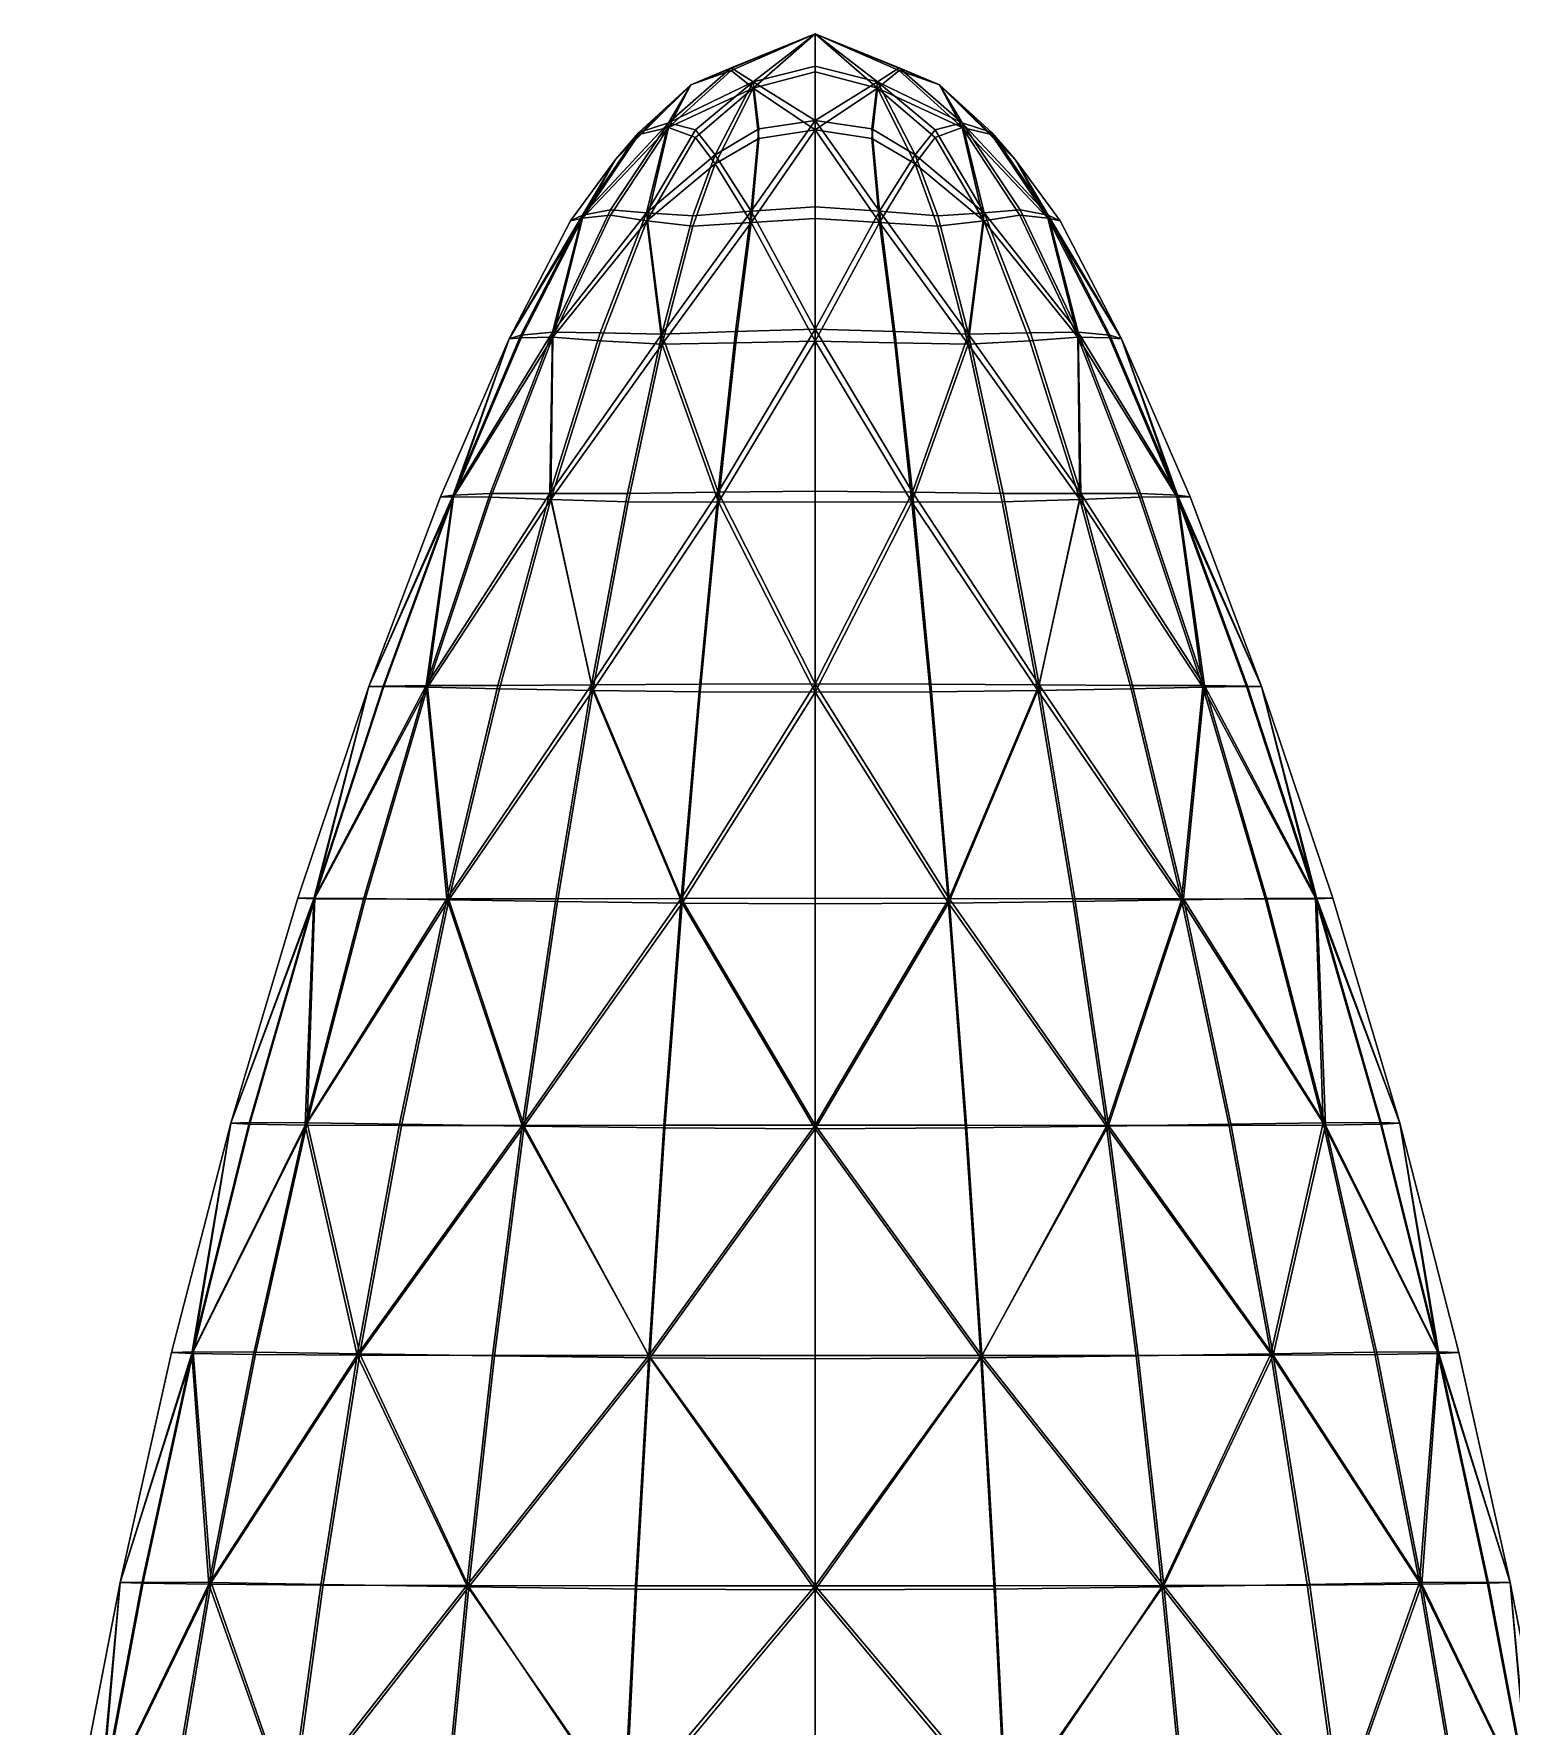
# Model space of a CAD drawing. Header units: millimetres. Extents: x -44 to 44, y -142 to 128.
# Drawn here: x -7.34 to 6.54, y 111.95 to 127.85 of the extents above; entities that cross this region are included whole.
import ezdxf

# ---------------------------------------------------------------- set-up
doc = ezdxf.new("R2010")
doc.units = ezdxf.units.MM
doc.layers.get('0').update_dxf_attribs({"color": 54, "true_color": 0x94b11b})

msp = doc.modelspace()

# ---------------------------------------------------------------- meshes
at = {"color": 53, "true_color": 0xc6e157}
mesh = msp.add_polyface(dxfattribs=at)
corners = [(-0.939, 126.71, 261.078), (-0.53, 126.953, 261.106), (-0.603, 126.18, 260.504), (0, 127.032, 261.12), (0, 126.221, 260.459), (-1.379, 127.01, 261.916), (-1.126, 126.944, 261.45), (-1.585, 126.166, 261.072), (-1.925, 126.194, 261.572), (-1.15, 126.136, 260.691), (0, 127.846, 262.718), (0, 127.542, 261.81), (-0.584, 127.397, 261.71), (-0.789, 127.528, 262.265), (-0.939, 126.624, 264.335), (-1.126, 126.874, 263.977), (-1.583, 126.09, 264.3), (-1.379, 126.966, 263.51), (-1.923, 126.142, 263.8), (0, 126.943, 264.306), (-0.53, 126.864, 264.321), (-0.602, 126.074, 264.867), (-1.149, 126.039, 264.681), (-0.789, 127.502, 263.175), (-0.584, 127.337, 263.732), (0, 127.488, 263.63), (-1.878, 126.667, 262.707), (-1.657, 126.919, 262.369), (-2.187, 126.142, 262.118), (-1.656, 126.9, 263.058), (-2.186, 126.116, 263.255), (-2.299, 126.089, 262.687), (-1.168, 127.367, 262.721)]
mesh.append_faces([[corners[k] for k in face] for face in [(0, 1, 2, 0), (3, 4, 2, 3), (2, 1, 3, 2), (5, 6, 7, 5), (7, 8, 5, 7), (0, 9, 7, 0), (7, 6, 0, 7), (10, 11, 12, 10), (12, 13, 10, 12), (3, 1, 12, 3), (12, 11, 3, 12), (0, 6, 12, 0), (12, 1, 0, 12), (5, 13, 12, 5), (12, 6, 5, 12), (14, 15, 16, 14), (17, 18, 16, 17), (16, 15, 17, 16), (19, 20, 21, 19), (14, 22, 21, 14), (21, 20, 14, 21), (10, 23, 24, 10), (24, 25, 10, 24), (17, 15, 24, 17), (24, 23, 17, 24), (14, 20, 24, 14), (24, 15, 14, 24), (19, 25, 24, 19), (24, 20, 19, 24), (26, 27, 28, 26), (5, 8, 28, 5), (28, 27, 5, 28), (17, 29, 30, 17), (26, 31, 30, 26), (30, 29, 26, 30), (10, 13, 32, 10), (32, 23, 10, 32), (5, 27, 32, 5), (32, 13, 5, 32), (26, 29, 32, 26), (32, 27, 26, 32), (17, 23, 32, 17), (32, 29, 17, 32)]], dxfattribs={"vtx2": -1, "vtx3": -1, "color": 53})
mesh = msp.add_polyface(dxfattribs=at)
corners = [(0, 127.032, 261.12), (0.53, 126.953, 261.106), (0.603, 126.18, 260.504), (0, 126.221, 260.459), (0.939, 126.71, 261.078), (1.15, 126.136, 260.691), (0, 127.846, 262.718), (0.788, 127.528, 262.265), (0.584, 127.397, 261.71), (0, 127.542, 261.81), (1.379, 127.01, 261.916), (1.126, 126.944, 261.45), (1.585, 126.166, 261.072), (1.925, 126.194, 261.572), (1.379, 126.966, 263.51), (1.126, 126.874, 263.977), (1.583, 126.09, 264.3), (0.939, 126.624, 264.335), (0, 127.488, 263.63), (0.584, 127.337, 263.732), (0.788, 127.502, 263.175), (0, 126.943, 264.306), (0.53, 126.864, 264.321), (0.602, 126.074, 264.867), (0, 126.112, 264.912), (1.657, 126.919, 262.369), (2.187, 126.142, 262.118), (1.878, 126.667, 262.707), (2.299, 126.089, 262.687), (1.168, 127.367, 262.721), (1.656, 126.9, 263.058), (2.186, 126.116, 263.255), (1.923, 126.142, 263.8)]
mesh.append_faces([[corners[k] for k in face] for face in [(0, 1, 2, 0), (2, 3, 0, 2), (4, 5, 2, 4), (2, 1, 4, 2), (6, 7, 8, 6), (8, 9, 6, 8), (10, 11, 8, 10), (8, 7, 10, 8), (4, 1, 8, 4), (8, 11, 4, 8), (0, 9, 8, 0), (8, 1, 0, 8), (4, 11, 12, 4), (10, 13, 12, 10), (12, 11, 10, 12), (14, 15, 16, 14), (16, 15, 17, 16), (6, 18, 19, 6), (19, 20, 6, 19), (21, 22, 19, 21), (19, 18, 21, 19), (17, 15, 19, 17), (19, 22, 17, 19), (14, 20, 19, 14), (19, 15, 14, 19), (17, 22, 23, 17), (21, 24, 23, 21), (23, 22, 21, 23), (10, 25, 26, 10), (26, 13, 10, 26), (27, 28, 26, 27), (26, 25, 27, 26), (6, 20, 29, 6), (29, 7, 6, 29), (14, 30, 29, 14), (29, 20, 14, 29), (27, 25, 29, 27), (29, 30, 27, 29), (10, 7, 29, 10), (29, 25, 10, 29), (27, 30, 31, 27), (14, 32, 31, 14), (31, 30, 14, 31)]], dxfattribs={"vtx2": -1, "vtx3": -1, "color": 53})
mesh = msp.add_polyface(dxfattribs=at)
corners = [(-2.469, 125.045, 261.196), (-2.021, 125.036, 260.59), (-2.493, 123.527, 260.019), (-1.44, 125.026, 260.124), (-1.764, 123.527, 259.454), (0, 125.073, 259.765), (0, 123.55, 258.976), (-0.912, 123.54, 259.1), (-0.748, 125.051, 259.852), (0, 124.959, 265.488), (-0.746, 124.942, 265.401), (-0.908, 123.446, 265.951), (-1.437, 124.93, 265.131), (-2.016, 124.962, 264.666), (-2.485, 123.47, 265.038), (-2.465, 124.996, 264.061), (-2.764, 124.989, 263.367), (-3.397, 123.495, 263.451), (-2.877, 124.982, 262.629), (-3.52, 123.495, 262.531), (-3.055, 123.527, 260.752), (-3.402, 123.511, 261.611), (-2.767, 125.014, 261.891), (-0.603, 126.18, 260.504), (0, 126.221, 260.459), (-1.15, 126.136, 260.691), (-0.939, 126.71, 261.078), (-1.925, 126.194, 261.572), (-1.585, 126.166, 261.072), (-1.583, 126.09, 264.3), (-1.923, 126.142, 263.8), (-1.149, 126.039, 264.681), (-0.939, 126.624, 264.335), (0, 126.112, 264.912), (-0.602, 126.074, 264.867), (0, 126.943, 264.306), (-2.187, 126.142, 262.118), (-2.299, 126.089, 262.687), (-1.878, 126.667, 262.707), (-2.186, 126.116, 263.255), (-1.379, 126.966, 263.51)]
mesh.append_faces([[corners[k] for k in face] for face in [(0, 1, 2, 0), (3, 4, 2, 3), (2, 1, 3, 2), (5, 6, 7, 5), (7, 8, 5, 7), (3, 8, 7, 3), (9, 10, 11, 9), (12, 13, 14, 12), (15, 16, 17, 15), (18, 19, 17, 18), (17, 16, 18, 17), (0, 20, 21, 0), (21, 22, 0, 21), (18, 22, 21, 18), (5, 8, 23, 5), (23, 24, 5, 23), (3, 25, 23, 3), (23, 8, 3, 23), (23, 25, 26, 23), (0, 27, 28, 0), (28, 1, 0, 28), (3, 1, 28, 3), (28, 25, 3, 28), (15, 13, 29, 15), (29, 30, 15, 29), (12, 31, 29, 12), (29, 13, 12, 29), (29, 31, 32, 29), (9, 33, 34, 9), (34, 10, 9, 34), (34, 33, 35, 34), (12, 10, 34, 12), (34, 31, 12, 34), (0, 22, 36, 0), (36, 27, 0, 36), (18, 37, 36, 18), (36, 22, 18, 36), (36, 37, 38, 36), (15, 30, 39, 15), (39, 16, 15, 39), (39, 30, 40, 39), (18, 16, 39, 18), (39, 37, 18, 39)]], dxfattribs={"vtx2": -1, "vtx3": -1, "color": 53})
mesh = msp.add_polyface(dxfattribs=at)
corners = [(2.469, 125.045, 261.196), (3.055, 123.527, 260.752), (2.493, 123.527, 260.019), (2.021, 125.036, 260.59), (1.44, 125.026, 260.124), (0, 125.073, 259.765), (0.748, 125.051, 259.852), (0.912, 123.54, 259.1), (1.764, 123.527, 259.454), (1.437, 124.93, 265.131), (0.746, 124.942, 265.401), (0.908, 123.446, 265.951), (2.465, 124.996, 264.061), (2.016, 124.962, 264.666), (2.485, 123.47, 265.038), (3.046, 123.492, 264.307), (3.397, 123.495, 263.451), (2.764, 124.989, 263.367), (2.877, 124.982, 262.629), (2.767, 125.014, 261.891), (3.402, 123.511, 261.611), (3.52, 123.495, 262.531), (0, 126.221, 260.459), (0.603, 126.18, 260.504), (1.15, 126.136, 260.691), (1.585, 126.166, 261.072), (1.925, 126.194, 261.572), (0.939, 126.71, 261.078), (1.923, 126.142, 263.8), (1.583, 126.09, 264.3), (1.379, 126.966, 263.51), (0.939, 126.624, 264.335), (1.149, 126.039, 264.681), (0, 124.959, 265.488), (0.602, 126.074, 264.867), (0, 126.112, 264.912), (2.187, 126.142, 262.118), (2.299, 126.089, 262.687), (2.186, 126.116, 263.255), (1.878, 126.667, 262.707)]
mesh.append_faces([[corners[k] for k in face] for face in [(0, 1, 2, 0), (2, 3, 0, 2), (4, 3, 2, 4), (5, 6, 7, 5), (4, 8, 7, 4), (7, 6, 4, 7), (9, 10, 11, 9), (12, 13, 14, 12), (12, 15, 16, 12), (16, 17, 12, 16), (18, 17, 16, 18), (0, 19, 20, 0), (18, 21, 20, 18), (20, 19, 18, 20), (5, 22, 23, 5), (23, 6, 5, 23), (4, 6, 23, 4), (23, 24, 4, 23), (0, 3, 25, 0), (25, 26, 0, 25), (4, 24, 25, 4), (25, 3, 4, 25), (25, 24, 27, 25), (12, 28, 29, 12), (29, 13, 12, 29), (29, 28, 30, 29), (31, 32, 29, 31), (9, 13, 29, 9), (29, 32, 9, 29), (33, 10, 34, 33), (34, 35, 33, 34), (9, 32, 34, 9), (34, 10, 9, 34), (34, 32, 31, 34), (0, 26, 36, 0), (36, 19, 0, 36), (18, 19, 36, 18), (36, 37, 18, 36), (12, 17, 38, 12), (38, 28, 12, 38), (18, 37, 38, 18), (38, 17, 18, 38), (38, 37, 39, 38)]], dxfattribs={"vtx2": -1, "vtx3": -1, "color": 53})
mesh = msp.add_polyface(dxfattribs=at)
corners = [(-2.493, 123.527, 260.019), (-3.055, 123.527, 260.752), (-2.469, 125.045, 261.196), (-2.102, 121.729, 258.725), (-2.981, 121.725, 259.397), (-1.764, 123.527, 259.454), (-3.655, 121.723, 260.268), (0, 121.739, 258.138), (-1.086, 121.735, 258.293), (-0.912, 123.54, 259.1), (0, 123.55, 258.976), (-1.44, 125.026, 260.124), (-1.259, 119.723, 257.477), (0, 119.725, 257.294), (-3.46, 119.718, 258.761), (-2.438, 119.72, 257.981), (-0.908, 123.446, 265.951), (0, 123.449, 266.074), (0, 124.959, 265.488), (-1.437, 124.93, 265.131), (-1.757, 123.448, 265.6), (-0.746, 124.942, 265.401), (-2.091, 121.676, 266.067), (-1.08, 121.665, 266.494), (0, 121.662, 266.648), (-2.465, 124.996, 264.061), (-3.047, 123.492, 264.307), (-2.485, 123.47, 265.038), (-2.016, 124.962, 264.666), (-3.642, 121.708, 264.533), (-2.967, 121.693, 265.399), (-3.441, 119.71, 265.736), (-1.251, 119.679, 267.008), (-3.397, 123.495, 263.451), (-4.193, 121.715, 262.402), (-4.052, 121.714, 263.508), (-3.52, 123.495, 262.531), (-4.06, 121.719, 261.296), (-3.402, 123.511, 261.611), (-2.877, 124.982, 262.629), (-4.71, 119.721, 260.966), (-4.7, 119.727, 263.54)]
mesh.append_faces([[corners[k] for k in face] for face in [(0, 1, 2, 0), (3, 4, 0, 3), (0, 5, 3, 0), (6, 1, 0, 6), (0, 4, 6, 0), (7, 8, 9, 7), (9, 10, 7, 9), (3, 5, 9, 3), (9, 8, 3, 9), (9, 5, 11, 9), (3, 8, 12, 3), (7, 13, 12, 7), (12, 8, 7, 12), (6, 4, 14, 6), (3, 15, 14, 3), (16, 17, 18, 16), (19, 20, 16, 19), (16, 21, 19, 16), (22, 23, 16, 22), (16, 20, 22, 16), (24, 17, 16, 24), (16, 23, 24, 16), (25, 26, 27, 25), (27, 28, 25, 27), (29, 30, 27, 29), (27, 26, 29, 27), (22, 20, 27, 22), (27, 30, 22, 27), (27, 20, 19, 27), (22, 30, 31, 22), (24, 23, 32, 24), (33, 26, 25, 33), (34, 35, 33, 34), (33, 36, 34, 33), (29, 26, 33, 29), (33, 35, 29, 33), (6, 37, 38, 6), (38, 1, 6, 38), (34, 36, 38, 34), (38, 37, 34, 38), (38, 36, 39, 38), (34, 37, 40, 34), (29, 35, 41, 29)]], dxfattribs={"vtx2": -1, "vtx3": -1, "color": 53})
mesh = msp.add_polyface(dxfattribs=at)
corners = [(3.655, 121.723, 260.268), (2.981, 121.725, 259.397), (2.493, 123.527, 260.019), (3.055, 123.527, 260.752), (2.102, 121.729, 258.725), (1.764, 123.527, 259.454), (1.44, 125.026, 260.124), (3.46, 119.718, 258.761), (0, 121.739, 258.138), (1.086, 121.735, 258.293), (1.259, 119.723, 257.477), (2.438, 119.72, 257.981), (0.912, 123.54, 259.1), (0, 123.55, 258.976), (0, 125.073, 259.765), (0, 124.959, 265.488), (0, 123.449, 266.074), (0.908, 123.446, 265.951), (0.746, 124.942, 265.401), (0, 121.662, 266.648), (1.08, 121.665, 266.494), (2.091, 121.676, 266.067), (1.757, 123.448, 265.6), (1.437, 124.93, 265.131), (1.25, 119.679, 267.008), (3.642, 121.708, 264.533), (2.967, 121.693, 265.399), (3.441, 119.71, 265.736), (2.485, 123.47, 265.038), (3.046, 123.492, 264.307), (2.465, 124.996, 264.061), (2.016, 124.962, 264.666), (4.052, 121.714, 263.507), (3.397, 123.495, 263.451), (4.193, 121.715, 262.402), (3.52, 123.495, 262.531), (2.877, 124.982, 262.629), (4.7, 119.727, 263.54), (4.06, 121.719, 261.296), (4.71, 119.721, 260.966), (3.402, 123.511, 261.611), (2.469, 125.045, 261.196)]
mesh.append_faces([[corners[k] for k in face] for face in [(0, 1, 2, 0), (2, 3, 0, 2), (4, 5, 2, 4), (2, 1, 4, 2), (2, 5, 6, 2), (4, 1, 7, 4), (7, 1, 0, 7), (8, 9, 10, 8), (4, 11, 10, 4), (10, 9, 4, 10), (12, 13, 14, 12), (4, 9, 12, 4), (12, 5, 4, 12), (8, 13, 12, 8), (12, 9, 8, 12), (15, 16, 17, 15), (17, 18, 15, 17), (19, 20, 17, 19), (17, 16, 19, 17), (21, 22, 17, 21), (17, 20, 21, 17), (17, 22, 23, 17), (21, 20, 24, 21), (25, 26, 27, 25), (28, 29, 30, 28), (23, 22, 28, 23), (28, 31, 23, 28), (21, 26, 28, 21), (28, 22, 21, 28), (25, 29, 28, 25), (28, 26, 25, 28), (25, 32, 33, 25), (33, 29, 25, 33), (34, 35, 33, 34), (33, 32, 34, 33), (33, 35, 36, 33), (34, 32, 37, 34), (0, 38, 39, 0), (40, 3, 41, 40), (34, 38, 40, 34), (40, 35, 34, 40), (0, 3, 40, 0), (40, 38, 0, 40)]], dxfattribs={"vtx2": -1, "vtx3": -1, "color": 53})
mesh = msp.add_polyface(dxfattribs=at)
corners = [(0, 117.593, 256.488), (-1.422, 117.592, 256.695), (-1.259, 119.723, 257.477), (0, 119.725, 257.294), (-2.754, 117.591, 257.265), (-2.438, 119.72, 257.981), (-2.102, 121.729, 258.725), (-4.793, 117.594, 259.289), (-4.243, 119.717, 259.771), (-3.46, 119.718, 258.761), (-3.908, 117.591, 258.147), (-3.655, 121.723, 260.268), (-2.981, 121.725, 259.397), (-4.772, 117.615, 264.898), (-3.885, 117.601, 266.033), (-3.441, 119.71, 265.736), (-4.226, 119.723, 264.732), (-2.736, 117.583, 266.906), (-2.423, 119.694, 266.509), (-2.091, 121.676, 266.067), (-3.642, 121.708, 264.533), (-2.967, 121.693, 265.399), (0, 117.559, 267.674), (0, 119.672, 267.189), (-1.251, 119.679, 267.008), (-1.412, 117.567, 267.47), (0, 121.662, 266.648), (-1.08, 121.665, 266.494), (-5.32, 117.603, 260.641), (-4.71, 119.721, 260.966), (-5.491, 117.611, 262.096), (-4.862, 119.726, 262.254), (-4.193, 121.715, 262.402), (-4.06, 121.719, 261.296), (-4.7, 119.727, 263.54), (-5.307, 117.617, 263.551), (-4.052, 121.714, 263.508), (-4.302, 115.432, 257.592), (-4.279, 115.446, 266.275), (-5.857, 115.448, 260.338), (-5.844, 115.464, 263.542)]
mesh.append_faces([[corners[k] for k in face] for face in [(0, 1, 2, 0), (2, 3, 0, 2), (4, 5, 2, 4), (2, 1, 4, 2), (2, 5, 6, 2), (7, 8, 9, 7), (9, 10, 7, 9), (9, 8, 11, 9), (9, 12, 6, 9), (4, 10, 9, 4), (9, 5, 4, 9), (13, 14, 15, 13), (15, 16, 13, 15), (17, 18, 15, 17), (15, 14, 17, 15), (15, 18, 19, 15), (20, 16, 15, 20), (15, 21, 20, 15), (22, 23, 24, 22), (24, 25, 22, 24), (24, 23, 26, 24), (19, 18, 24, 19), (24, 27, 19, 24), (17, 25, 24, 17), (24, 18, 17, 24), (7, 28, 29, 7), (29, 8, 7, 29), (30, 31, 29, 30), (29, 28, 30, 29), (29, 31, 32, 29), (11, 8, 29, 11), (29, 33, 11, 29), (13, 16, 34, 13), (34, 35, 13, 34), (34, 16, 20, 34), (32, 31, 34, 32), (34, 36, 32, 34), (30, 35, 34, 30), (34, 31, 30, 34), (7, 10, 37, 7), (17, 14, 38, 17), (30, 28, 39, 30), (13, 35, 40, 13)]], dxfattribs={"vtx2": -1, "vtx3": -1, "color": 53})
mesh = msp.add_polyface(dxfattribs=at)
corners = [(4.793, 117.594, 259.289), (3.908, 117.591, 258.147), (3.46, 119.718, 258.761), (4.243, 119.717, 259.771), (2.754, 117.591, 257.265), (2.438, 119.72, 257.981), (2.102, 121.729, 258.725), (3.655, 121.723, 260.268), (0, 117.593, 256.488), (0, 119.725, 257.294), (1.259, 119.723, 257.477), (1.422, 117.592, 256.695), (0, 121.739, 258.138), (0, 117.559, 267.674), (1.412, 117.567, 267.47), (1.25, 119.679, 267.008), (0, 119.672, 267.189), (2.736, 117.583, 266.906), (2.423, 119.694, 266.509), (2.091, 121.676, 266.067), (0, 121.662, 266.648), (1.08, 121.665, 266.494), (4.772, 117.615, 264.898), (4.226, 119.723, 264.732), (3.441, 119.71, 265.736), (3.885, 117.601, 266.033), (3.642, 121.708, 264.533), (2.967, 121.693, 265.399), (5.307, 117.617, 263.551), (4.7, 119.727, 263.54), (5.491, 117.611, 262.096), (4.862, 119.726, 262.254), (4.193, 121.715, 262.402), (4.052, 121.714, 263.507), (4.71, 119.721, 260.966), (5.32, 117.603, 260.641), (4.06, 121.719, 261.296), (1.565, 115.428, 255.995), (4.279, 115.446, 266.275), (5.857, 115.448, 260.338), (5.844, 115.464, 263.542)]
mesh.append_faces([[corners[k] for k in face] for face in [(0, 1, 2, 0), (2, 3, 0, 2), (4, 5, 2, 4), (2, 1, 4, 2), (2, 5, 6, 2), (7, 3, 2, 7), (8, 9, 10, 8), (10, 11, 8, 10), (10, 9, 12, 10), (4, 11, 10, 4), (10, 5, 4, 10), (13, 14, 15, 13), (15, 16, 13, 15), (17, 18, 15, 17), (15, 14, 17, 15), (15, 18, 19, 15), (20, 16, 15, 20), (15, 21, 20, 15), (22, 23, 24, 22), (24, 25, 22, 24), (24, 23, 26, 24), (19, 18, 24, 19), (24, 27, 19, 24), (17, 25, 24, 17), (24, 18, 17, 24), (22, 28, 29, 22), (29, 23, 22, 29), (30, 31, 29, 30), (29, 28, 30, 29), (29, 31, 32, 29), (26, 23, 29, 26), (29, 33, 26, 29), (0, 3, 34, 0), (34, 35, 0, 34), (34, 3, 7, 34), (32, 31, 34, 32), (34, 36, 32, 34), (30, 35, 34, 30), (34, 31, 30, 34), (8, 11, 37, 8), (22, 25, 38, 22), (0, 35, 39, 0), (30, 28, 40, 30)]], dxfattribs={"vtx2": -1, "vtx3": -1, "color": 53})
mesh = msp.add_polyface(dxfattribs=at)
corners = [(-6.362, 109.082, 257.758), (-5.186, 109.078, 256.242), (-5.387, 107.107, 255.881), (-7.294, 109.083, 261.492), (-7.064, 109.084, 259.555), (-7.34, 107.102, 259.333), (-6.059, 111.15, 258.087), (-4.939, 111.144, 256.644), (-5.698, 113.279, 258.45), (-4.645, 113.272, 257.093), (-5.277, 115.438, 258.85), (-4.302, 115.432, 257.592), (-5.676, 113.295, 265.118), (-4.622, 113.277, 266.467), (-4.279, 115.446, 266.275), (-5.254, 115.461, 265.025), (-6.344, 109.062, 265.222), (-5.167, 109.038, 266.731), (-4.918, 111.13, 266.618), (-6.038, 111.15, 265.182), (-4.793, 117.594, 259.289), (-5.857, 115.448, 260.338), (-5.32, 117.603, 260.641), (-6.325, 113.289, 260.057), (-6.529, 113.297, 261.787), (-6.046, 115.458, 261.94), (-5.491, 117.611, 262.096), (-6.726, 111.157, 259.796), (-6.944, 111.161, 261.638), (-6.715, 111.16, 263.477), (-7.054, 109.076, 263.428), (-6.312, 113.3, 263.516), (-5.844, 115.464, 263.542), (-4.772, 117.615, 264.898), (-5.307, 117.617, 263.551)]
mesh.append_faces([[corners[k] for k in face] for face in [(0, 1, 2, 0), (3, 4, 5, 3), (0, 6, 7, 0), (7, 1, 0, 7), (8, 9, 7, 8), (7, 6, 8, 7), (8, 10, 11, 8), (12, 13, 14, 12), (14, 15, 12, 14), (16, 17, 18, 16), (18, 19, 16, 18), (12, 19, 18, 12), (18, 13, 12, 18), (20, 10, 21, 20), (21, 22, 20, 21), (8, 23, 21, 8), (21, 10, 8, 21), (24, 25, 21, 24), (21, 23, 24, 21), (21, 25, 26, 21), (0, 4, 27, 0), (27, 6, 0, 27), (3, 28, 27, 3), (27, 4, 3, 27), (24, 23, 27, 24), (27, 28, 24, 27), (8, 6, 27, 8), (27, 23, 8, 27), (16, 19, 29, 16), (29, 30, 16, 29), (12, 31, 29, 12), (29, 19, 12, 29), (24, 28, 29, 24), (29, 31, 24, 29), (3, 30, 29, 3), (29, 28, 3, 29), (32, 15, 33, 32), (26, 25, 32, 26), (32, 34, 26, 32), (24, 31, 32, 24), (32, 25, 24, 32), (12, 15, 32, 12), (32, 31, 12, 32)]], dxfattribs={"vtx2": -1, "vtx3": -1, "color": 53})
mesh = msp.add_polyface(dxfattribs=at)
corners = [(0, 117.593, 256.488), (0, 115.428, 255.767), (-1.565, 115.428, 255.995), (-1.422, 117.592, 256.695), (0, 113.265, 255.123), (-1.69, 113.265, 255.369), (-3.274, 113.268, 256.046), (-3.032, 115.429, 256.622), (-2.754, 117.591, 257.265), (-1.797, 111.136, 254.812), (0, 111.134, 254.551), (0, 109.071, 254.044), (-3.654, 109.075, 255.073), (-3.481, 111.139, 255.531), (-4.939, 111.144, 256.644), (-4.645, 113.272, 257.093), (-4.302, 115.432, 257.592), (-5.277, 115.438, 258.85), (-4.793, 117.594, 259.289), (-3.908, 117.591, 258.147), (-5.698, 113.279, 258.45), (-4.772, 117.615, 264.898), (-5.254, 115.461, 265.025), (-4.279, 115.446, 266.275), (-3.885, 117.601, 266.033), (-3.255, 113.255, 267.506), (-3.013, 115.425, 267.236), (-4.622, 113.277, 266.467), (-2.736, 117.583, 266.906), (-4.918, 111.13, 266.618), (-3.464, 111.105, 267.723), (0, 113.226, 268.419), (-1.68, 113.235, 268.176), (-1.787, 111.085, 268.435), (0, 111.075, 268.694), (-3.64, 109.012, 267.893), (0, 117.559, 267.674), (-1.412, 117.567, 267.47), (-1.555, 115.407, 267.856), (0, 115.399, 268.081)]
mesh.append_faces([[corners[k] for k in face] for face in [(0, 1, 2, 0), (2, 3, 0, 2), (4, 5, 2, 4), (2, 1, 4, 2), (6, 7, 2, 6), (2, 5, 6, 2), (8, 3, 2, 8), (2, 7, 8, 2), (9, 10, 11, 9), (12, 13, 9, 12), (6, 5, 9, 6), (9, 13, 6, 9), (4, 10, 9, 4), (9, 5, 4, 9), (6, 13, 14, 6), (14, 15, 6, 14), (14, 13, 12, 14), (16, 17, 18, 16), (8, 7, 16, 8), (16, 19, 8, 16), (6, 15, 16, 6), (16, 7, 6, 16), (16, 15, 20, 16), (21, 22, 23, 21), (23, 24, 21, 23), (25, 26, 23, 25), (23, 27, 25, 23), (23, 26, 28, 23), (25, 27, 29, 25), (29, 30, 25, 29), (31, 32, 33, 31), (33, 34, 31, 33), (25, 30, 33, 25), (33, 32, 25, 33), (33, 30, 35, 33), (36, 37, 38, 36), (38, 39, 36, 38), (28, 26, 38, 28), (38, 37, 28, 38), (25, 32, 38, 25), (38, 26, 25, 38), (31, 39, 38, 31), (38, 32, 31, 38)]], dxfattribs={"vtx2": -1, "vtx3": -1, "color": 53})
mesh = msp.add_polyface(dxfattribs=at)
corners = [(1.565, 115.428, 255.995), (0, 115.428, 255.767), (0, 117.593, 256.488), (2.754, 117.591, 257.265), (3.032, 115.429, 256.622), (1.422, 117.592, 256.695), (3.274, 113.268, 256.046), (1.69, 113.265, 255.369), (0, 113.265, 255.123), (4.793, 117.594, 259.289), (5.277, 115.438, 258.85), (4.302, 115.432, 257.592), (3.908, 117.591, 258.147), (5.698, 113.279, 258.45), (4.645, 113.272, 257.093), (4.939, 111.144, 256.644), (3.481, 111.139, 255.531), (1.797, 111.136, 254.812), (0, 111.134, 254.551), (3.654, 109.075, 255.073), (4.279, 115.446, 266.275), (5.254, 115.461, 265.025), (4.772, 117.615, 264.898), (2.736, 117.583, 266.906), (3.013, 115.425, 267.236), (3.885, 117.601, 266.033), (3.255, 113.255, 267.506), (4.622, 113.277, 266.467), (5.676, 113.295, 265.118), (0, 117.559, 267.674), (0, 115.399, 268.081), (1.555, 115.407, 267.856), (1.412, 117.567, 267.47), (0, 113.226, 268.419), (1.68, 113.235, 268.176), (1.787, 111.085, 268.435), (0, 111.075, 268.694), (0, 108.981, 268.913), (3.464, 111.105, 267.723), (4.918, 111.13, 266.618), (3.64, 109.012, 267.893)]
mesh.append_faces([[corners[k] for k in face] for face in [(0, 1, 2, 0), (3, 4, 0, 3), (0, 5, 3, 0), (6, 7, 0, 6), (0, 4, 6, 0), (8, 1, 0, 8), (0, 7, 8, 0), (9, 10, 11, 9), (11, 12, 9, 11), (11, 10, 13, 11), (6, 4, 11, 6), (11, 14, 6, 11), (3, 12, 11, 3), (11, 4, 3, 11), (6, 14, 15, 6), (15, 16, 6, 15), (8, 7, 17, 8), (17, 18, 8, 17), (6, 16, 17, 6), (17, 7, 6, 17), (17, 16, 19, 17), (20, 21, 22, 20), (23, 24, 20, 23), (20, 25, 23, 20), (26, 27, 20, 26), (20, 24, 26, 20), (20, 27, 28, 20), (29, 30, 31, 29), (31, 32, 29, 31), (33, 34, 31, 33), (31, 30, 33, 31), (26, 24, 31, 26), (31, 34, 26, 31), (23, 32, 31, 23), (31, 24, 23, 31), (35, 36, 37, 35), (26, 34, 35, 26), (35, 38, 26, 35), (33, 36, 35, 33), (35, 34, 33, 35), (26, 38, 39, 26), (39, 27, 26, 39), (39, 38, 40, 39)]], dxfattribs={"vtx2": -1, "vtx3": -1, "color": 53})
mesh = msp.add_polyface(dxfattribs=at)
corners = [(6.344, 109.062, 265.222), (5.167, 109.038, 266.731), (5.372, 107.036, 266.815), (7.294, 109.083, 261.492), (7.054, 109.076, 263.428), (7.332, 107.081, 263.372), (6.362, 109.082, 257.758), (7.064, 109.084, 259.555), (7.34, 107.102, 259.333), (5.698, 113.279, 258.45), (4.645, 113.272, 257.093), (4.302, 115.432, 257.592), (5.186, 109.078, 256.242), (4.939, 111.144, 256.644), (6.058, 111.15, 258.087), (5.676, 113.295, 265.118), (5.254, 115.461, 265.025), (4.279, 115.446, 266.275), (6.038, 111.15, 265.182), (4.918, 111.13, 266.618), (4.622, 113.277, 266.467), (5.857, 115.448, 260.338), (5.277, 115.438, 258.85), (4.793, 117.594, 259.289), (5.491, 117.611, 262.096), (6.046, 115.458, 261.94), (5.32, 117.603, 260.641), (6.529, 113.297, 261.787), (6.325, 113.289, 260.057), (4.772, 117.615, 264.898), (5.844, 115.464, 263.542), (5.307, 117.617, 263.551), (6.312, 113.3, 263.516), (6.714, 111.16, 263.477), (6.944, 111.161, 261.638), (6.726, 111.157, 259.796)]
mesh.append_faces([[corners[k] for k in face] for face in [(0, 1, 2, 0), (3, 4, 5, 3), (6, 7, 8, 6), (9, 10, 11, 9), (6, 12, 13, 6), (13, 14, 6, 13), (9, 14, 13, 9), (13, 10, 9, 13), (15, 16, 17, 15), (0, 18, 19, 0), (19, 1, 0, 19), (15, 20, 19, 15), (19, 18, 15, 19), (21, 22, 23, 21), (24, 25, 21, 24), (21, 26, 24, 21), (27, 28, 21, 27), (21, 25, 27, 21), (9, 22, 21, 9), (21, 28, 9, 21), (29, 16, 30, 29), (30, 31, 29, 30), (15, 32, 30, 15), (30, 16, 15, 30), (27, 25, 30, 27), (30, 32, 27, 30), (30, 25, 24, 30), (0, 4, 33, 0), (33, 18, 0, 33), (3, 34, 33, 3), (33, 4, 3, 33), (27, 32, 33, 27), (33, 34, 27, 33), (15, 18, 33, 15), (33, 32, 15, 33), (6, 14, 35, 6), (35, 7, 6, 35), (9, 28, 35, 9), (35, 14, 9, 35), (27, 34, 35, 27), (35, 28, 27, 35), (3, 7, 35, 3), (35, 34, 3, 35)]], dxfattribs={"vtx2": -1, "vtx3": -1, "color": 53})

doc.saveas('drawing.dxf')
